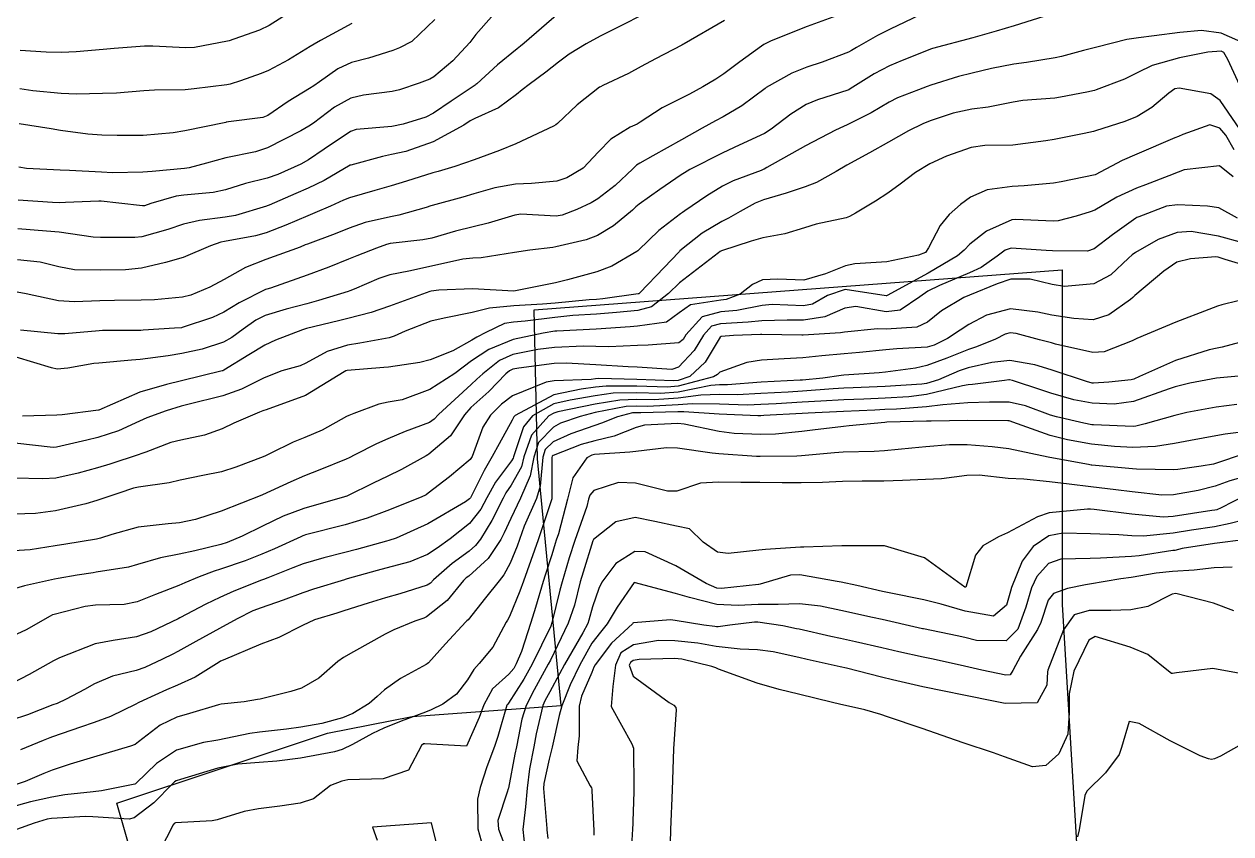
# Model space of a CAD drawing. Header units: metres. Extents: x 318500 to 325275, y 7408834 to 7428799.
# Drawn here: x 323136.1 to 323194.4, y 7418980.2 to 7419019.4 of the extents above; entities that cross this region are included whole.
import ezdxf

# ---------------------------------------------------------------- set-up
doc = ezdxf.new("R2010")
doc.units = ezdxf.units.M
doc.header["$MEASUREMENT"] = 0
for name, color, linetype in [('Curvas de Nivel 1m', 11, 'Continuous'), ('Curvas de Nivel 5m', 15, 'Continuous'), ('Edificações', 30, 'Continuous'), ('Vias Primárias', 230, 'Continuous'), ('Vias Secundárias', 230, 'Continuous')]:
    doc.layers.add(name, color=color, linetype=linetype)

msp = doc.modelspace()

# ---------------------------------------------------------------- linework, layer by layer
at = {"layer": 'Curvas de Nivel 1m', "flags": 128}
for points, elevation in [([(323149.829, 7419020.52), (323147.887, 7419019.299), (323147.426, 7419019.083), (323146.182, 7419018.637), (323145.959, 7419018.559), (323145.878, 7419018.539), (323144.292, 7419018.246), (323143.873, 7419018.216), (323142.271, 7419018.297), (323141.874, 7419018.298), (323140.402, 7419018.184), (323139.871, 7419018.136), (323138.576, 7419018.032), (323137.869, 7419017.998), (323137.126, 7419018.018), (323135.863, 7419018.088)], 757), ([(323185.621, 7419019.838), (323183.892, 7419019.292), (323183.016, 7419019.021), (323181.885, 7419018.71), (323179.933, 7419018.189), (323179.894, 7419018.176), (323178.476, 7419017.606), (323177.867, 7419017.354), (323177.123, 7419016.966), (323175.962, 7419016.239), (323175.893, 7419016.196), (323175.849, 7419016.176), (323174.388, 7419015.716), (323173.838, 7419015.48), (323173.1, 7419015.012), (323172.151, 7419014.295), (323171.818, 7419014.084), (323170.606, 7419013.518), (323169.808, 7419013.155), (323168.219, 7419012.344), (323167.956, 7419012.189), (323167.796, 7419012.085), (323166.767, 7419011.384), (323165.774, 7419010.662), (323165.616, 7419010.538), (323165.447, 7419010.383), (323164.532, 7419009.619), (323163.751, 7419009.152), (323163.208, 7419008.948), (323161.743, 7419008.6), (323161.596, 7419008.579), (323160.493, 7419008.449), (323159.739, 7419008.332), (323158.13, 7419008.082), (323157.736, 7419008.061), (323157.258, 7419008.01), (323155.732, 7419007.677), (323154.637, 7419007.435), (323153.727, 7419007.247), (323153.193, 7419007.078), (323151.997, 7419006.557), (323151.799, 7419006.479), (323151.718, 7419006.45), (323150.28, 7419006.013), (323149.709, 7419005.858), (323148.715, 7419005.595), (323147.7, 7419005.282), (323147.253, 7419005.068), (323146.639, 7419004.631), (323146.094, 7419004.226), (323145.68, 7419004.005), (323144.663, 7419003.667), (323143.672, 7419003.443), (323143.007, 7419003.343), (323141.667, 7419003.167), (323141.245, 7419003.125), (323139.664, 7419002.989), (323139.427, 7419002.96), (323138.175, 7419002.742), (323137.659, 7419002.69), (323137.378, 7419002.753), (323135.668, 7419003.272)], 748), ([(323169.892, 7419019.539), (323167.947, 7419018.415), (323167.88, 7419018.378), (323167.826, 7419018.351), (323166.555, 7419017.684), (323165.864, 7419017.313), (323165.257, 7419016.988), (323164.01, 7419016.398), (323163.905, 7419016.344), (323163.849, 7419016.314), (323162.78, 7419015.472), (323161.822, 7419014.57), (323161.749, 7419014.503), (323161.625, 7419014.433), (323159.811, 7419013.582), (323159.02, 7419013.256), (323157.803, 7419012.814), (323156.869, 7419012.494), (323156.053, 7419012.249), (323155.795, 7419012.175), (323154.534, 7419011.783), (323153.785, 7419011.551), (323152.998, 7419011.331), (323151.776, 7419010.973), (323151.483, 7419010.856), (323150.857, 7419010.574), (323150.1, 7419010.25), (323149.763, 7419010.106), (323148.706, 7419009.655), (323147.75, 7419009.287), (323147.23, 7419009.143), (323145.743, 7419008.87), (323145.555, 7419008.831), (323145.054, 7419008.65), (323143.734, 7419008.096), (323142.892, 7419007.843), (323141.729, 7419007.575), (323140.946, 7419007.49), (323139.728, 7419007.477), (323138.486, 7419007.497), (323137.729, 7419007.637), (323136.824, 7419007.857), (323135.732, 7419007.976)], 751), ([(323165.894, 7419019.802), (323164.952, 7419019.326), (323163.884, 7419018.785), (323163.211, 7419018.41), (323162.385, 7419017.91), (323161.867, 7419017.535), (323161.254, 7419017.044), (323160.458, 7419016.451), (323160.109, 7419016.194), (323159.842, 7419015.96), (323158.976, 7419015.326), (323157.825, 7419014.81), (323157.609, 7419014.697), (323157.302, 7419014.488), (323155.812, 7419013.68), (323154.492, 7419013.215), (323153.805, 7419013.067), (323153.369, 7419012.979), (323151.847, 7419012.56), (323151.813, 7419012.547), (323150.557, 7419011.81), (323149.783, 7419011.44), (323149.187, 7419011.191), (323147.89, 7419010.618), (323147.805, 7419010.584), (323147.769, 7419010.568), (323146.273, 7419010.124), (323145.761, 7419010.032), (323144.535, 7419009.882), (323143.755, 7419009.698), (323142.992, 7419009.441), (323141.746, 7419009.09), (323141.399, 7419009.049), (323139.745, 7419009.052), (323139.391, 7419009.079), (323137.749, 7419009.318), (323137.138, 7419009.37), (323135.75, 7419009.468)], 752), ([(323161.895, 7419019.898), (323160.213, 7419018.455), (323160.034, 7419018.301), (323159.876, 7419018.178), (323158.926, 7419017.408), (323157.925, 7419016.479), (323157.882, 7419016.447), (323157.849, 7419016.423), (323156.688, 7419015.646), (323155.828, 7419015.059), (323155.462, 7419014.878), (323154.37, 7419014.532), (323153.819, 7419014.425), (323152.101, 7419014.274), (323151.816, 7419014.18), (323150.553, 7419013.324), (323149.802, 7419012.809), (323149.416, 7419012.596), (323148.305, 7419012.099), (323147.79, 7419011.925), (323146.754, 7419011.662), (323145.781, 7419011.365), (323145.195, 7419011.233), (323143.777, 7419011.106), (323143.402, 7419011.049), (323142.176, 7419010.694), (323141.872, 7419010.595), (323141.768, 7419010.585), (323140.624, 7419010.711), (323139.771, 7419010.814), (323139.673, 7419010.82), (323138.062, 7419010.746), (323137.783, 7419010.737), (323137.427, 7419010.755), (323135.771, 7419010.858)], 753), ([(323158.641, 7419019.724), (323157.884, 7419018.862), (323157.592, 7419018.484), (323156.761, 7419017.602), (323155.855, 7419016.823), (323155.659, 7419016.707), (323155.148, 7419016.521), (323154.184, 7419016.195), (323153.844, 7419016.115), (323152.456, 7419015.938), (323151.838, 7419015.789), (323151.051, 7419015.353), (323150.032, 7419014.587), (323149.818, 7419014.44), (323149.431, 7419014.211), (323147.808, 7419013.385), (323147.228, 7419013.204), (323145.803, 7419012.909), (323144.867, 7419012.654), (323144.032, 7419012.431), (323143.796, 7419012.396), (323142.234, 7419012.253), (323141.793, 7419012.209), (323140.321, 7419012.186), (323139.792, 7419012.213), (323138.25, 7419012.287), (323137.793, 7419012.307), (323136.173, 7419012.395), (323135.795, 7419012.463)], 754), ([(323179.681, 7419019.977), (323177.889, 7419019.127), (323177.29, 7419018.822), (323176.271, 7419018.236), (323176.025, 7419018.091), (323175.877, 7419018.021), (323174.604, 7419017.524), (323173.865, 7419017.288), (323173.137, 7419017.004), (323171.907, 7419016.299), (323171.875, 7419016.274), (323171.849, 7419016.259), (323170.729, 7419015.419), (323169.829, 7419014.894), (323169.457, 7419014.694), (323168.819, 7419014.335), (323167.814, 7419013.772), (323166.436, 7419013), (323165.803, 7419012.657), (323165.637, 7419012.547), (323165.468, 7419012.383), (323164.604, 7419011.575), (323163.778, 7419010.923), (323163.447, 7419010.733), (323162.753, 7419010.415), (323162.056, 7419010.136), (323161.765, 7419010.09), (323160.045, 7419010.177), (323159.765, 7419010.144), (323158.477, 7419009.755), (323157.756, 7419009.574), (323156.889, 7419009.357), (323155.748, 7419009.027), (323155.324, 7419008.939), (323153.743, 7419008.761), (323153.561, 7419008.724), (323153.077, 7419008.547), (323152.126, 7419008.166), (323151.734, 7419008.006), (323150.782, 7419007.626), (323149.726, 7419007.23), (323147.965, 7419006.616), (323147.775, 7419006.563), (323147.719, 7419006.539), (323146.449, 7419005.892), (323145.702, 7419005.452), (323145.155, 7419005.191), (323143.691, 7419004.704), (323143.663, 7419004.698), (323143.323, 7419004.675), (323141.812, 7419004.574), (323141.688, 7419004.568), (323139.849, 7419004.557), (323139.687, 7419004.548), (323138.025, 7419004.405), (323137.685, 7419004.399), (323135.884, 7419004.571)], 749), ([(323151.888, 7419019.399), (323150.374, 7419018.583), (323150.063, 7419018.401), (323149.876, 7419018.291), (323148.823, 7419017.648), (323147.858, 7419017.126), (323147.502, 7419016.977), (323146.505, 7419016.633), (323146.013, 7419016.473), (323145.847, 7419016.44), (323144.272, 7419016.235), (323143.843, 7419016.199), (323142.354, 7419016.181), (323141.842, 7419016.147), (323140.514, 7419016.039), (323139.839, 7419016.012), (323138.587, 7419015.991), (323137.839, 7419016.023), (323136.474, 7419016.137), (323135.842, 7419016.248)], 756), ([(323195.759, 7419018.103), (323193.889, 7419018.926), (323192.935, 7419019.058), (323191.889, 7419018.969), (323190.642, 7419018.803), (323189.886, 7419018.709), (323189.331, 7419018.62), (323187.882, 7419018.255), (323187.243, 7419018.09), (323186.173, 7419017.808), (323185.874, 7419017.74), (323184.482, 7419017.52), (323183.869, 7419017.426), (323182.796, 7419017.22), (323181.863, 7419017.006), (323181.197, 7419016.833), (323179.853, 7419016.411), (323179.689, 7419016.355), (323179.262, 7419016.199), (323178.247, 7419015.811), (323177.841, 7419015.602), (323176.976, 7419015.086), (323175.824, 7419014.509), (323175.638, 7419014.427), (323175.251, 7419014.249), (323173.812, 7419013.484), (323171.938, 7419012.434), (323171.801, 7419012.355), (323171.765, 7419012.335), (323171.666, 7419012.301), (323170.314, 7419011.793), (323169.788, 7419011.535), (323169.044, 7419011.068), (323167.981, 7419010.347), (323167.857, 7419010.26), (323167.768, 7419010.202), (323166.72, 7419009.401), (323165.741, 7419008.446), (323165.703, 7419008.418), (323165.652, 7419008.381), (323164.447, 7419007.679), (323163.73, 7419007.392), (323162.31, 7419007.006), (323161.724, 7419006.868), (323159.72, 7419006.46), (323157.721, 7419006.573), (323156.089, 7419006.504), (323155.719, 7419006.459), (323155.65, 7419006.442), (323153.708, 7419005.734), (323152.818, 7419005.434), (323151.699, 7419005.137), (323151.237, 7419005.026), (323149.691, 7419004.651), (323149.644, 7419004.637), (323149.503, 7419004.593), (323148.196, 7419004.099), (323147.678, 7419003.853), (323146.916, 7419003.383), (323145.71, 7419002.64), (323145.677, 7419002.623), (323145.66, 7419002.616), (323145.63, 7419002.61), (323143.655, 7419002.125), (323142.934, 7419001.958), (323141.649, 7419001.582), (323139.668, 7419000.72), (323139.649, 7419000.711), (323137.891, 7419000.491), (323137.636, 7419000.47), (323135.977, 7419000.424)], 747), ([(323194.989, 7419015.989), (323194.211, 7419017.66), (323194.021, 7419017.999), (323193.881, 7419018.058), (323193.241, 7419018.01), (323192.122, 7419017.781), (323191.876, 7419017.738), (323190.55, 7419017.369), (323189.865, 7419017.035), (323189.211, 7419016.715), (323187.852, 7419016.188), (323187.766, 7419016.166), (323187.399, 7419016.087), (323186.12, 7419015.832), (323185.845, 7419015.794), (323184.297, 7419015.679), (323183.842, 7419015.602), (323182.63, 7419015.36), (323181.837, 7419015.26), (323180.942, 7419015.064), (323179.828, 7419014.7), (323179.467, 7419014.554), (323178.78, 7419014.206), (323177.814, 7419013.659), (323176.895, 7419013.143), (323175.803, 7419012.552), (323175.283, 7419012.248), (323174.336, 7419011.718), (323173.789, 7419011.506), (323172.867, 7419011.201), (323171.779, 7419010.871), (323171.369, 7419010.712), (323170.656, 7419010.311), (323170.089, 7419009.993), (323169.763, 7419009.832), (323168.815, 7419009.273), (323167.741, 7419008.406), (323167.711, 7419008.38), (323167.681, 7419008.351), (323166.97, 7419007.6), (323165.805, 7419006.379), (323165.757, 7419006.341), (323165.719, 7419006.329), (323164.02, 7419006.092), (323163.715, 7419006.063), (323163.348, 7419006.039), (323161.712, 7419005.891), (323161.102, 7419005.83), (323159.709, 7419005.75), (323158.538, 7419005.641), (323157.704, 7419005.436), (323156.355, 7419005.155), (323155.698, 7419005.017), (323154.459, 7419004.528), (323153.936, 7419004.286), (323153.685, 7419004.212), (323152.277, 7419003.958), (323151.679, 7419003.852), (323150.7, 7419003.549), (323149.666, 7419002.984), (323149.399, 7419002.859), (323148.509, 7419002.607), (323147.657, 7419002.271), (323146.553, 7419001.729), (323145.648, 7419001.411), (323143.96, 7419000.982), (323143.642, 7419000.899), (323142.913, 7419000.677), (323141.979, 7419000.343), (323141.632, 7419000.187), (323140.618, 7418999.712), (323139.62, 7418999.387), (323139.08, 7418999.267), (323137.613, 7418998.921), (323137.457, 7418998.907), (323135.615, 7418999.125)], 746), ([(323194.515, 7419013.291), (323194.116, 7419013.997), (323193.825, 7419014.345), (323193.338, 7419014.497), (323192.04, 7419014.027), (323191.819, 7419013.937), (323191.652, 7419013.867), (323189.81, 7419013.076), (323189.103, 7419012.771), (323187.8, 7419012.08), (323186.154, 7419011.745), (323185.794, 7419011.682), (323184.376, 7419011.547), (323183.791, 7419011.529), (323182.584, 7419011.356), (323181.783, 7419011.012), (323181.287, 7419010.657), (323180.739, 7419010.175), (323180.305, 7419009.639), (323179.746, 7419008.557), (323179.6, 7419008.334), (323179.268, 7419008.197), (323177.737, 7419007.881), (323176.186, 7419007.785), (323175.735, 7419007.695), (323174.778, 7419007.302), (323173.727, 7419006.994), (323172.475, 7419007.036), (323171.727, 7419007.007), (323171.251, 7419006.778), (323170.644, 7419006.311), (323169.972, 7419006.062), (323169.716, 7419006.034), (323168.251, 7419005.803), (323167.706, 7419005.416), (323167.093, 7419004.966), (323165.696, 7419004.77), (323165.332, 7419004.747), (323163.693, 7419004.632), (323161.798, 7419004.535), (323161.691, 7419004.525), (323161.127, 7419004.438), (323159.685, 7419004.127), (323158.507, 7419003.642), (323157.669, 7419003.093), (323156.861, 7419002.492), (323155.652, 7419001.716), (323154.321, 7419001.204), (323153.646, 7419001.093), (323153.191, 7419000.998), (323151.977, 7419000.557), (323151.739, 7419000.459), (323151.638, 7419000.413), (323150.459, 7418999.746), (323149.622, 7418999.389), (323149.05, 7418999.167), (323147.939, 7418998.615), (323147.72, 7418998.507), (323147.608, 7418998.462), (323146.278, 7418997.952), (323145.596, 7418997.731), (323144.694, 7418997.553), (323143.59, 7418997.325), (323143.057, 7418997.207), (323141.585, 7418996.993), (323141.338, 7418996.939), (323140.625, 7418996.704), (323139.576, 7418996.354), (323139.035, 7418996.189), (323137.571, 7418995.851), (323136.607, 7418995.722), (323135.569, 7418995.685)], 744), ([(323194.473, 7419011.993), (323193.805, 7419012.527), (323192.103, 7419012.326), (323191.802, 7419012.209), (323191.362, 7419012.037), (323190.238, 7419011.609), (323189.791, 7419011.438), (323188.852, 7419011.002), (323187.775, 7419010.385), (323187.565, 7419010.291), (323186.889, 7419010.093), (323186.013, 7419009.859), (323185.766, 7419009.841), (323183.97, 7419009.934), (323183.767, 7419009.91), (323182.55, 7419009.36), (323181.749, 7419008.738), (323181.47, 7419008.439), (323181.145, 7419008.169), (323179.731, 7419007.333), (323177.754, 7419006.253), (323177.72, 7419006.235), (323177.699, 7419006.242), (323175.723, 7419006.544), (323174.865, 7419006.253), (323174.14, 7419005.837), (323173.712, 7419005.76), (323172.192, 7419005.814), (323171.712, 7419005.774), (323170.485, 7419005.536), (323169.707, 7419005.459), (323168.815, 7419005.222), (323168.031, 7419004.345), (323167.902, 7419004.132), (323167.684, 7419003.97), (323166.203, 7419003.852), (323165.682, 7419003.842), (323164.303, 7419003.771), (323163.681, 7419003.783), (323163.074, 7419003.802), (323161.68, 7419003.739), (323160.88, 7419003.644), (323159.674, 7419003.401), (323159.018, 7419003.118), (323158.209, 7419002.475), (323157.93, 7419002.204), (323157.655, 7419001.95), (323156.069, 7419000.504), (323155.861, 7419000.283), (323155.634, 7419000.122), (323154.466, 7418999.689), (323153.622, 7418999.332), (323153.08, 7418999.083), (323152.038, 7418998.556), (323151.753, 7418998.413), (323151.607, 7418998.347), (323150.341, 7418997.836), (323149.594, 7418997.535), (323148.939, 7418997.251), (323147.58, 7418996.626), (323147.543, 7418996.611), (323145.572, 7418995.825), (323144.343, 7418995.433), (323143.566, 7418995.271), (323143.021, 7418995.219), (323141.564, 7418995.061), (323140.293, 7418994.709), (323139.752, 7418994.522), (323139.556, 7418994.477), (323138.063, 7418994.231), (323137.551, 7418994.149), (323136.347, 7418993.963), (323135.547, 7418993.921)], 743), ([(323194.675, 7419009.991), (323193.777, 7419010.485), (323193.219, 7419010.567), (323191.779, 7419010.638), (323191.253, 7419010.563), (323189.913, 7419010.058), (323189.813, 7419010.016), (323189.769, 7419009.993), (323188.638, 7419009.19), (323187.746, 7419008.509), (323187.428, 7419008.401), (323185.745, 7419008.415), (323185.426, 7419008.433), (323183.746, 7419008.536), (323183.446, 7419008.442), (323183.068, 7419008.147), (323182.286, 7419007.603), (323181.732, 7419007.343), (323180.285, 7419006.741), (323179.723, 7419006.467), (323179.321, 7419006.196), (323178.378, 7419005.542), (323177.709, 7419005.47), (323176.23, 7419005.717), (323175.711, 7419005.641), (323174.741, 7419005.218), (323173.702, 7419005.055), (323172.915, 7419005.068), (323171.701, 7419005.035), (323171.037, 7419004.969), (323169.698, 7419004.882), (323169.259, 7419004.764), (323168.872, 7419004.332), (323168.419, 7419003.599), (323167.667, 7419002.785), (323167.349, 7419002.671), (323165.666, 7419002.791), (323165.241, 7419002.809), (323163.668, 7419002.905), (323162.238, 7419002.991), (323161.668, 7419002.969), (323159.954, 7419002.746), (323159.663, 7419002.687), (323159.504, 7419002.62), (323159.32, 7419002.463), (323158.503, 7419001.62), (323157.644, 7419000.842), (323157.334, 7419000.485), (323156.648, 7418999.471), (323155.611, 7418998.581), (323155.567, 7418998.554), (323155.479, 7418998.512), (323154.281, 7418997.849), (323153.594, 7418997.505), (323152.943, 7418997.193), (323151.645, 7418996.559), (323151.601, 7418996.539), (323151.58, 7418996.533), (323151.54, 7418996.521), (323149.574, 7418995.954), (323148.577, 7418995.593), (323147.565, 7418995.106), (323146.591, 7418994.625), (323145.873, 7418994.317), (323145.554, 7418994.219), (323144.296, 7418993.912), (323143.546, 7418993.745), (323142.646, 7418993.576), (323141.538, 7418993.256), (323141.102, 7418993.131), (323139.532, 7418992.879), (323139.397, 7418992.858), (323138.611, 7418992.734), (323137.695, 7418992.58), (323137.527, 7418992.552), (323136.067, 7418992.219), (323135.519, 7418992.063)], 742), ([(323194.941, 7419008.799), (323193.757, 7419009.125), (323192.434, 7419009.346), (323191.759, 7419009.303), (323190.836, 7419008.961), (323189.744, 7419008.327), (323189.588, 7419008.215), (323189.417, 7419008.063), (323188.55, 7419007.254), (323187.727, 7419006.814), (323186.311, 7419006.687), (323185.727, 7419006.778), (323184.653, 7419007.05), (323183.729, 7419007.049), (323183.06, 7419006.814), (323181.721, 7419006.276), (323181.454, 7419006.164), (323180.378, 7419005.512), (323179.702, 7419004.963), (323179.179, 7419004.716), (323177.696, 7419004.626), (323177.285, 7419004.635), (323175.694, 7419004.474), (323175.489, 7419004.447), (323173.691, 7419004.329), (323173.631, 7419004.33), (323171.691, 7419004.366), (323171.63, 7419004.362), (323170.322, 7419004.314), (323169.73, 7419004.279), (323169.689, 7419004.238), (323168.965, 7419003.037), (323168.22, 7419002.342), (323167.658, 7419002.147), (323167.429, 7419002.125), (323165.658, 7419002.191), (323163.82, 7419002.237), (323163.658, 7419002.225), (323163.455, 7419002.2), (323161.657, 7419002.133), (323161.282, 7419002.061), (323159.649, 7419001.398), (323159.111, 7419001), (323158.59, 7419000.47), (323158.217, 7418999.888), (323157.697, 7418998.479), (323157.67, 7418998.419), (323157.608, 7418998.332), (323156.6, 7418997.49), (323155.583, 7418996.694), (323155.472, 7418996.621), (323155.232, 7418996.515), (323153.573, 7418995.851), (323152.623, 7418995.496), (323151.566, 7418995.178), (323149.655, 7418994.683), (323149.561, 7418994.655), (323149.513, 7418994.638), (323149.416, 7418994.591), (323148.152, 7418994.003), (323147.547, 7418993.749), (323146.732, 7418993.432), (323145.536, 7418993.027), (323145.245, 7418992.933), (323144.505, 7418992.655), (323143.826, 7418992.365), (323143.523, 7418992.236), (323142.399, 7418991.799), (323141.511, 7418991.442), (323140.888, 7418991.321), (323139.509, 7418991.288), (323139.01, 7418991.225), (323137.501, 7418990.837), (323137.434, 7418990.818), (323137.307, 7418990.752), (323136.156, 7418990.101), (323135.49, 7418989.786)], 741), ([(323194.703, 7419005.99), (323193.915, 7419005.8), (323193.716, 7419005.739), (323193.283, 7419005.576), (323191.704, 7419004.967), (323189.808, 7419004.175), (323189.691, 7419004.116), (323189.653, 7419004.098), (323189.583, 7419004.061), (323188.232, 7419003.524), (323187.681, 7419003.496), (323185.887, 7419003.907), (323185.688, 7419003.964), (323185.117, 7419004.119), (323183.978, 7419004.42), (323183.695, 7419004.451), (323183.451, 7419004.385), (323182.982, 7419004.147), (323182.067, 7419003.774), (323181.682, 7419003.643), (323180.625, 7419003.227), (323179.67, 7419002.867), (323179.117, 7419002.749), (323177.665, 7419002.549), (323177.371, 7419002.516), (323175.662, 7419002.398), (323175.523, 7419002.382), (323174.64, 7419002.255), (323173.659, 7419002.158), (323173.541, 7419002.154), (323171.658, 7419002.059), (323170.036, 7419001.937), (323169.656, 7419001.936), (323169.226, 7419001.897), (323167.652, 7419001.586), (323166.804, 7419001.515), (323165.652, 7419001.547), (323164.51, 7419001.533), (323163.65, 7419001.412), (323162.429, 7419001.2), (323161.646, 7419001.014), (323160.611, 7419000.445), (323160.174, 7418999.909), (323159.702, 7418998.459), (323159.681, 7418998.387), (323159.607, 7418998.26), (323158.824, 7418997.235), (323158.407, 7418996.472), (323158.125, 7418995.924), (323157.568, 7418995.232), (323156.641, 7418994.494), (323156.014, 7418994.042), (323155.548, 7418993.739), (323154.685, 7418993.381), (323153.538, 7418993.071), (323153.119, 7418992.962), (323151.665, 7418992.559), (323151.565, 7418992.524), (323151.529, 7418992.518), (323150.039, 7418992.065), (323149.519, 7418991.89), (323148.577, 7418991.536), (323147.508, 7418991.165), (323147.111, 7418991.011), (323146.345, 7418990.627), (323145.495, 7418990.163), (323144.358, 7418989.526), (323143.484, 7418989.043), (323143.235, 7418988.92), (323142.737, 7418988.677), (323141.886, 7418988.273), (323141.472, 7418988.134), (323140.32, 7418987.854), (323139.462, 7418987.489), (323138.975, 7418987.209), (323138.094, 7418986.74), (323137.65, 7418986.544), (323137.446, 7418986.468), (323136.211, 7418985.99), (323135.434, 7418985.724)], 739), ([(323194.765, 7419003.989), (323193.933, 7419003.75), (323193.686, 7419003.705), (323193.309, 7419003.63), (323191.676, 7419003.114), (323189.948, 7419002.339), (323189.662, 7419002.207), (323189.544, 7419002.179), (323188.464, 7419002.072), (323187.719, 7419002.02), (323187.659, 7419002.022), (323187.61, 7419002.031), (323187.436, 7419002.083), (323185.668, 7419002.656), (323184.885, 7419002.908), (323183.675, 7419003.117), (323182.804, 7419003.018), (323181.669, 7419002.759), (323181.222, 7419002.612), (323180.234, 7419002.181), (323179.658, 7419001.999), (323179.433, 7419001.968), (323177.656, 7419001.854), (323176.106, 7419001.785), (323175.655, 7419001.768), (323175.144, 7419001.736), (323173.654, 7419001.628), (323172.962, 7419001.589), (323171.652, 7419001.521), (323170.509, 7419001.454), (323169.651, 7419001.464), (323168.75, 7419001.433), (323167.649, 7419001.286), (323166.487, 7419001.206), (323165.648, 7419001.229), (323164.836, 7419001.201), (323163.646, 7419001.005), (323161.844, 7419000.629), (323161.641, 7419000.573), (323161.398, 7419000.434), (323160.574, 7418999.498), (323160.202, 7418998.451), (323160.078, 7418997.978), (323159.589, 7418997.083), (323159.331, 7418996.716), (323159.194, 7418996.464), (323158.658, 7418995.381), (323158.097, 7418994.475), (323157.865, 7418994.167), (323157.551, 7418993.89), (323156.733, 7418993.302), (323155.836, 7418992.505), (323155.684, 7418992.352), (323155.526, 7418992.251), (323154.207, 7418991.842), (323153.517, 7418991.64), (323152.675, 7418991.38), (323151.507, 7418991.014), (323151.161, 7418990.909), (323150.088, 7418990.581), (323149.497, 7418990.308), (323148.368, 7418989.724), (323147.488, 7418989.396), (323145.665, 7418988.637), (323145.542, 7418988.576), (323145.478, 7418988.537), (323144.314, 7418987.811), (323143.461, 7418987.422), (323142.933, 7418987.2), (323141.807, 7418986.686), (323141.571, 7418986.566), (323141.447, 7418986.497), (323140.232, 7418985.914), (323139.433, 7418985.613), (323138.772, 7418985.388), (323137.423, 7418984.929), (323137.292, 7418984.881), (323136.976, 7418984.754), (323135.886, 7418984.295)], 738), ([(323195.247, 7419002.404), (323193.664, 7419002.252), (323192.366, 7419002.019), (323191.658, 7419001.844), (323191.37, 7419001.747), (323189.651, 7419001.137), (323188.723, 7419000.996), (323187.65, 7419001.056), (323186.776, 7419001.218), (323185.654, 7419001.537), (323185.217, 7419001.678), (323183.809, 7419002.138), (323183.661, 7419002.175), (323183.624, 7419002.177), (323183.411, 7419002.142), (323181.868, 7419001.948), (323181.658, 7419001.934), (323181.385, 7419001.892), (323179.653, 7419001.467), (323178.805, 7419001.356), (323177.651, 7419001.297), (323176.63, 7419001.25), (323175.65, 7419001.211), (323174.541, 7419001.149), (323173.648, 7419001.092), (323172.383, 7419001.024), (323171.647, 7419000.984), (323170.996, 7419000.957), (323169.647, 7419000.995), (323168.323, 7419001.016), (323167.646, 7419000.966), (323166.17, 7419000.897), (323165.645, 7419000.908), (323165.148, 7419000.882), (323163.642, 7419000.597), (323162.918, 7419000.411), (323161.973, 7419000.087), (323161.632, 7418999.896), (323160.912, 7418999.15), (323160.673, 7418998.444), (323160.498, 7418997.545), (323160.042, 7418996.453), (323159.57, 7418995.477), (323159.242, 7418994.784), (323159.08, 7418994.465), (323158.476, 7418993.54), (323157.533, 7418992.697), (323157.409, 7418992.604), (323157.29, 7418992.484), (323156.492, 7418991.519), (323155.503, 7418990.717), (323155.362, 7418990.653), (323154.937, 7418990.516), (323153.924, 7418990.098), (323153.494, 7418989.88), (323151.972, 7418989.04), (323151.482, 7418988.76), (323151.208, 7418988.564), (323150.291, 7418987.754), (323149.46, 7418987.279), (323148.938, 7418987.115), (323147.452, 7418986.752), (323147.337, 7418986.726), (323146.682, 7418986.622), (323145.578, 7418986.508), (323145.448, 7418986.478), (323144.048, 7418986.054), (323143.438, 7418985.873), (323142.622, 7418985.488), (323141.58, 7418984.688), (323141.496, 7418984.613), (323141.419, 7418984.561), (323141.198, 7418984.474), (323139.412, 7418983.94), (323138.279, 7418983.607), (323137.406, 7418983.32), (323137.005, 7418983.153), (323136.105, 7418982.763), (323135.58, 7418982.586)], 737), ([(323194.649, 7419000.991), (323193.649, 7419000.858), (323192.221, 7419000.596), (323191.644, 7419000.458), (323190.217, 7419000.051), (323189.758, 7418999.938), (323189.638, 7418999.927), (323187.721, 7418999.997), (323187.639, 7419000.009), (323187.251, 7419000.086), (323185.925, 7419000.388), (323185.644, 7419000.473), (323184.441, 7419000.921), (323183.65, 7419001.093), (323182.7, 7419001.099), (323181.649, 7419001.072), (323180.441, 7419000.971), (323179.647, 7419000.867), (323178.194, 7419000.76), (323177.645, 7419000.74), (323177.155, 7419000.715), (323175.644, 7419000.655), (323173.941, 7419000.563), (323173.643, 7419000.549), (323171.799, 7419000.455), (323171.641, 7419000.444), (323171.5, 7419000.443), (323169.642, 7419000.526), (323167.93, 7419000.632), (323167.643, 7419000.632), (323165.849, 7419000.584), (323165.642, 7419000.585), (323165.448, 7419000.576), (323164.724, 7419000.389), (323163.948, 7419000.084), (323163.634, 7418999.972), (323162.472, 7418999.573), (323161.621, 7418999.178), (323161.236, 7418998.816), (323161.118, 7418998.437), (323160.985, 7418997.044), (323160.809, 7418996.442), (323160.217, 7418995.101), (323159.983, 7418994.454), (323159.871, 7418994.139), (323159.543, 7418993.316), (323159.235, 7418992.762), (323159.009, 7418992.465), (323158.348, 7418991.641), (323157.502, 7418990.587), (323157.451, 7418990.531), (323157.403, 7418990.481), (323156.41, 7418989.417), (323155.587, 7418988.508), (323155.534, 7418988.454), (323155.479, 7418988.418), (323154.239, 7418987.752), (323153.46, 7418987.199), (323153.116, 7418986.874), (323152.725, 7418986.541), (323151.936, 7418986.059), (323151.439, 7418985.845), (323150.435, 7418985.575), (323149.432, 7418985.389), (323148.736, 7418985.292), (323147.428, 7418985.152), (323146.959, 7418985.085), (323145.422, 7418984.77), (323145.313, 7418984.751), (323144.722, 7418984.65), (323143.416, 7418984.275), (323142.446, 7418983.643), (323141.474, 7418982.689), (323141.436, 7418982.653), (323141.399, 7418982.632), (323139.796, 7418982.312), (323139.393, 7418982.264), (323138.017, 7418982.115), (323137.389, 7418982.015), (323136.37, 7418981.776), (323135.381, 7418981.507)], 736), ([(323195.002, 7418998.603), (323193.612, 7418998.129), (323193.51, 7418998.103), (323192.918, 7418998.01), (323191.79, 7418997.844), (323191.607, 7418997.829), (323189.8, 7418997.865), (323189.607, 7418997.881), (323187.632, 7418998.057), (323187.61, 7418998.061), (323187.47, 7418998.082), (323185.615, 7418998.42), (323185.221, 7418998.511), (323183.621, 7418998.85), (323182.822, 7418998.948), (323181.623, 7418999.04), (323180.766, 7418999.03), (323179.621, 7418998.934), (323178.945, 7418998.875), (323177.618, 7418998.745), (323177.13, 7418998.712), (323175.617, 7418998.675), (323175.21, 7418998.652), (323173.613, 7418998.502), (323173.394, 7418998.493), (323171.613, 7418998.475), (323171.436, 7418998.478), (323169.614, 7418998.602), (323169.3, 7418998.64), (323167.618, 7418998.881), (323167.087, 7418998.889), (323165.615, 7418998.718), (323165.315, 7418998.683), (323163.612, 7418998.562), (323163.478, 7418998.536), (323163.235, 7418998.406), (323162.572, 7418997.439), (323162.315, 7418996.419), (323161.868, 7418994.73), (323161.767, 7418994.427), (323161.714, 7418994.271), (323161.549, 7418993.728), (323161.23, 7418992.739), (323161.137, 7418992.436), (323160.769, 7418991.183), (323160.539, 7418990.444), (323160.087, 7418989.052), (323159.831, 7418988.455), (323159.708, 7418988.225), (323159.472, 7418987.95), (323158.681, 7418987.242), (323158.259, 7418986.468), (323158.045, 7418985.867), (323157.42, 7418984.48), (323155.421, 7418984.591), (323155.353, 7418984.579), (323155.256, 7418984.512), (323154.618, 7418983.308), (323153.404, 7418982.89), (323151.701, 7418982.854), (323151.402, 7418982.785), (323150.859, 7418982.568), (323150.036, 7418981.935), (323149.387, 7418981.713), (323148.415, 7418981.569), (323147.382, 7418981.441), (323146.681, 7418981.32), (323145.374, 7418980.913), (323145.148, 7418980.869), (323143.372, 7418980.777), (323143.302, 7418980.74), (323143.252, 7418980.671), (323142.611, 7418979.417)], 734), ([(323195.605, 7418997.66), (323194.301, 7418997.291), (323193.596, 7418997.045), (323192.776, 7418996.829), (323191.589, 7418996.615), (323191.025, 7418996.602), (323189.591, 7418996.767), (323188.803, 7418996.857), (323187.594, 7418997.013), (323186.55, 7418997.142), (323185.597, 7418997.256), (323184.35, 7418997.378), (323183.599, 7418997.415), (323182.193, 7418997.563), (323181.601, 7418997.557), (323180.381, 7418997.396), (323179.598, 7418997.369), (323178.486, 7418997.317), (323177.596, 7418997.279), (323176.548, 7418997.278), (323175.595, 7418997.264), (323174.632, 7418997.216), (323173.594, 7418997.197), (323172.681, 7418997.196), (323171.594, 7418997.215), (323170.683, 7418997.22), (323169.594, 7418997.231), (323168.736, 7418997.19), (323167.587, 7418996.803), (323167.143, 7418996.8), (323165.592, 7418997.191), (323164.766, 7418997.215), (323163.586, 7418996.829), (323163.385, 7418996.601), (323163.326, 7418996.404), (323163.234, 7418996.063), (323162.663, 7418994.413), (323162.39, 7418993.575), (323162.042, 7418992.422), (323161.934, 7418992.014), (323161.557, 7418990.429), (323161.498, 7418990.272), (323160.598, 7418988.443), (323160.199, 7418987.719), (323159.452, 7418986.553), (323159.406, 7418986.495), (323159.384, 7418986.451), (323158.942, 7418984.942), (323158.774, 7418984.46), (323158.417, 7418983.472), (323158.081, 7418982.47), (323157.953, 7418981.91), (323157.971, 7418980.471), (323158.21, 7418979.614)], 733), ([(323195.006, 7418996.569), (323193.879, 7418995.997), (323193.678, 7418995.9), (323193.579, 7418995.881), (323193.433, 7418995.857), (323191.575, 7418995.575), (323191.086, 7418995.548), (323189.576, 7418995.689), (323187.745, 7418995.912), (323187.578, 7418995.924), (323187.424, 7418995.927), (323185.576, 7418995.755), (323185.009, 7418995.553), (323183.566, 7418994.778), (323183.124, 7418994.585), (323182.365, 7418994.152), (323182.011, 7418993.697), (323181.554, 7418992.16), (323181.507, 7418992.16), (323179.551, 7418993.578), (323177.621, 7418994.157), (323177.559, 7418994.161), (323175.64, 7418994.157), (323175.559, 7418994.153), (323173.732, 7418994.092), (323173.557, 7418994.089), (323171.867, 7418993.984), (323171.555, 7418993.954), (323170.075, 7418993.792), (323169.553, 7418993.85), (323168.868, 7418994.33), (323168.204, 7418994.978), (323167.568, 7418995.109), (323166.532, 7418995.328), (323165.571, 7418995.53), (323164.647, 7418995.311), (323163.561, 7418994.454), (323163.534, 7418994.4), (323163.064, 7418992.88), (323162.926, 7418992.409), (323162.641, 7418991.285), (323162.346, 7418990.417), (323161.482, 7418988.632), (323161.376, 7418988.432), (323160.702, 7418987.2), (323160.315, 7418986.441), (323160.106, 7418985.778), (323159.839, 7418984.446), (323159.769, 7418984.094), (323159.451, 7418982.449), (323159.44, 7418982.409), (323159.397, 7418982.255), (323158.949, 7418980.884), (323158.969, 7418980.456), (323159.355, 7418979.456)], 732), ([(323195.576, 7418995.562), (323194.329, 7418995.236), (323193.571, 7418995.069), (323192.458, 7418994.906), (323191.567, 7418994.765), (323190.139, 7418994.624), (323189.566, 7418994.637), (323188.941, 7418994.691), (323187.566, 7418994.728), (323186.234, 7418994.767), (323185.565, 7418994.634), (323184.8, 7418994.121), (323184.265, 7418993.414), (323183.753, 7418992.137), (323183.703, 7418991.962), (323183.517, 7418991.286), (323182.893, 7418990.762), (323181.512, 7418990.991), (323180.354, 7418991.341), (323179.52, 7418991.55), (323177.85, 7418991.89), (323177.526, 7418991.956), (323176.284, 7418992.232), (323175.532, 7418992.396), (323175.341, 7418992.434), (323173.537, 7418992.754), (323173.076, 7418992.737), (323171.615, 7418992.299), (323171.548, 7418992.281), (323171.53, 7418992.28), (323169.752, 7418992.093), (323169.527, 7418992.109), (323169.01, 7418992.328), (323167.543, 7418993.194), (323166.054, 7418993.871), (323165.553, 7418993.883), (323164.637, 7418993.296), (323163.973, 7418992.396), (323163.823, 7418992.099), (323163.512, 7418991.208), (323163.339, 7418990.566), (323163.284, 7418990.403), (323163.047, 7418989.958), (323162.155, 7418988.42), (323161.92, 7418987.976), (323161.46, 7418987.103), (323161.217, 7418986.67), (323161.117, 7418986.433), (323160.801, 7418985.064), (323160.676, 7418984.437), (323160.469, 7418983.38), (323160.354, 7418982.44), (323160.284, 7418981.543), (323160.148, 7418980.442), (323160.246, 7418979.551)], 731), ([(323194.418, 7418993.12), (323193.546, 7418993.086), (323192.583, 7418992.976), (323191.543, 7418992.909), (323190.754, 7418992.829), (323189.539, 7418992.631), (323189.042, 7418992.56), (323187.533, 7418992.311), (323187.339, 7418992.276), (323186.465, 7418992.096), (323185.78, 7418991.852), (323185.521, 7418991.522), (323185.167, 7418990.453), (323185.014, 7418990.117), (323184.185, 7418988.827), (323183.827, 7418988.135), (323183.693, 7418987.92), (323183.476, 7418987.899), (323182.328, 7418988.152), (323181.482, 7418988.34), (323179.977, 7418988.675), (323179.486, 7418988.781), (323178.322, 7418989.041), (323177.49, 7418989.226), (323176.216, 7418989.51), (323175.494, 7418989.671), (323175.024, 7418989.775), (323173.499, 7418990.122), (323173.375, 7418990.148), (323172.706, 7418990.282), (323171.502, 7418990.46), (323171.342, 7418990.462), (323170.146, 7418990.314), (323169.58, 7418990.238), (323169.499, 7418990.245), (323169.432, 7418990.254), (323168.887, 7418990.329), (323167.503, 7418990.553), (323167.283, 7418990.574), (323165.501, 7418990.435), (323165.47, 7418990.411), (323165.445, 7418990.381), (323164.433, 7418989.448), (323163.64, 7418988.398), (323163.586, 7418988.292), (323163.475, 7418988.04), (323162.977, 7418986.888), (323162.865, 7418986.409), (323162.867, 7418984.97), (323162.81, 7418984.409), (323162.762, 7418983.758), (323163.402, 7418982.562), (323163.468, 7418982.467), (323163.481, 7418982.399), (323163.482, 7418982.316), (323163.581, 7418980.397), (323163.583, 7418980.181)], 729), ([(323194.491, 7418991.014), (323193.521, 7418991.389), (323191.703, 7418991.852), (323191.527, 7418991.814), (323190.349, 7418991.216), (323189.515, 7418991.066), (323188.56, 7418991.024), (323187.514, 7418991.033), (323186.787, 7418990.814), (323186.265, 7418990.099), (323185.517, 7418988.146), (323185.505, 7418988.11), (323185.5, 7418988.089), (323185.47, 7418987.424), (323185.005, 7418986.568), (323183.456, 7418986.542), (323182.966, 7418986.636), (323181.462, 7418986.946), (323180.504, 7418987.135), (323179.467, 7418987.348), (323178.008, 7418987.676), (323177.474, 7418987.803), (323175.781, 7418988.237), (323175.481, 7418988.31), (323173.888, 7418988.668), (323173.485, 7418988.76), (323172.24, 7418989.041), (323171.488, 7418989.133), (323170.641, 7418989.156), (323169.49, 7418989.292), (323168.61, 7418989.452), (323167.492, 7418989.572), (323166.705, 7418989.575), (323165.49, 7418989.373), (323164.889, 7418988.983), (323164.618, 7418988.389), (323164.502, 7418987.353), (323164.418, 7418986.39), (323165.423, 7418984.593), (323165.499, 7418984.379), (323165.514, 7418982.482), (323165.511, 7418982.369), (323165.506, 7418982.261), (323165.443, 7418980.369), (323165.439, 7418980.299), (323165.36, 7418978.37)], 728), ([(323194.809, 7418987.987), (323193.482, 7418988.224), (323191.721, 7418988.026), (323191.529, 7418987.979), (323191.479, 7418987.986), (323191.415, 7418988.031), (323190.34, 7418988.899), (323189.492, 7418989.251), (323187.805, 7418989.769), (323187.495, 7418989.604), (323186.769, 7418988.091), (323186.547, 7418987.01), (323186.542, 7418986.094), (323186.477, 7418985.052), (323186.036, 7418984.101), (323185.414, 7418983.535), (323184.767, 7418983.473), (323183.418, 7418983.955), (323182.881, 7418984.145), (323181.427, 7418984.636), (323180.729, 7418984.872), (323179.437, 7418985.324), (323177.769, 7418985.891), (323177.447, 7418986.005), (323176.67, 7418986.228), (323175.454, 7418986.511), (323175.112, 7418986.589), (323173.461, 7418986.99), (323172.531, 7418987.217), (323171.468, 7418987.511), (323169.599, 7418988.198), (323169.479, 7418988.252), (323169.272, 7418988.323), (323167.823, 7418988.684), (323167.484, 7418988.716), (323165.766, 7418988.659), (323165.482, 7418988.609), (323165.343, 7418988.52), (323165.292, 7418988.382), (323165.472, 7418987.863), (323167.225, 7418986.582), (323167.451, 7418986.45), (323167.547, 7418986.349), (323167.563, 7418986.234), (323167.42, 7418984.35), (323167.356, 7418982.35), (323167.282, 7418980.44), (323167.278, 7418980.351), (323167.215, 7418978.478)], 727), ([(323194.857, 7418984.557), (323193.861, 7418983.996), (323193.562, 7418983.856), (323193.418, 7418983.834), (323193.275, 7418983.859), (323192.874, 7418984.008), (323191.43, 7418984.726), (323189.923, 7418985.573), (323189.444, 7418985.66), (323189.078, 7418984.411), (323188.953, 7418984.065), (323188.3, 7418983.182), (323187.402, 7418982.299), (323187.294, 7418982.082), (323187.026, 7418980.434), (323186.94, 7418980.086)], 726)]:
    msp.add_lwpolyline(points, dxfattribs=dict(at, elevation=elevation))
at = {"layer": 'Curvas de Nivel 5m', "flags": 128}
for points, elevation in [([(323175.483, 7419019.833), (323173.89, 7419019.255), (323172.146, 7419018.56), (323171.881, 7419018.44), (323171.795, 7419018.387), (323171.673, 7419018.302), (323170.627, 7419017.554), (323169.86, 7419016.97), (323169.478, 7419016.703), (323168.848, 7419016.335), (323168.202, 7419015.987), (323167.842, 7419015.807), (323166.882, 7419015.317), (323165.824, 7419014.638), (323165.665, 7419014.539), (323165.342, 7419014.385), (323164.394, 7419013.815), (323163.808, 7419013.2), (323163.056, 7419012.411), (323162.279, 7419011.936), (323161.79, 7419011.774), (323160.569, 7419011.668), (323159.788, 7419011.631), (323158.8, 7419011.454), (323157.78, 7419011.163), (323157.253, 7419011.013), (323155.771, 7419010.602), (323155.701, 7419010.581), (323155.486, 7419010.514), (323154.162, 7419010.137), (323153.763, 7419010.053), (323152.535, 7419009.776), (323151.754, 7419009.505), (323151.085, 7419009.235), (323149.742, 7419008.734), (323149.636, 7419008.697), (323149.387, 7419008.595), (323147.734, 7419007.999), (323146.75, 7419007.61), (323145.724, 7419007.033), (323145.027, 7419006.65), (323144.103, 7419006.275), (323143.713, 7419006.179), (323142.353, 7419006.048), (323141.71, 7419006.021), (323140.415, 7419006.007), (323139.709, 7419006.001), (323138.496, 7419005.951), (323137.709, 7419005.998), (323136.15, 7419006.337), (323135.715, 7419006.418)], 750), ([(323155.891, 7419019.6), (323154.79, 7419018.526), (323154.188, 7419018.222), (323153.873, 7419018.098), (323152.693, 7419017.726), (323151.864, 7419017.508), (323151.214, 7419017.215), (323150.324, 7419016.583), (323150.051, 7419016.383), (323149.845, 7419016.252), (323148.806, 7419015.635), (323147.825, 7419014.949), (323147.593, 7419014.853), (323145.937, 7419014.639), (323145.835, 7419014.624), (323145.82, 7419014.625), (323145.794, 7419014.615), (323143.815, 7419014.213), (323143.257, 7419014.121), (323141.813, 7419013.989), (323140.546, 7419013.979), (323139.813, 7419014.005), (323139.138, 7419014.055), (323137.815, 7419014.228), (323137.36, 7419014.301), (323135.818, 7419014.554)], 755), ([(323194.993, 7419013.988), (323193.845, 7419015.681), (323193.382, 7419016.007), (323191.854, 7419016.28), (323191.642, 7419016.244), (323191.352, 7419016.037), (323190.544, 7419015.345), (323189.833, 7419014.903), (323189.236, 7419014.658), (323187.822, 7419014.205), (323187.723, 7419014.18), (323187.266, 7419014.088), (323185.817, 7419013.797), (323185.421, 7419013.721), (323183.814, 7419013.523), (323182.472, 7419013.495), (323181.813, 7419013.411), (323180.611, 7419012.98), (323179.804, 7419012.613), (323179.114, 7419012.2), (323178.373, 7419011.63), (323177.785, 7419011.205), (323177.19, 7419010.815), (323176.226, 7419010.235), (323175.935, 7419010.071), (323175.767, 7419010.015), (323174.32, 7419009.704), (323173.759, 7419009.526), (323172.8, 7419009.238), (323171.751, 7419009.036), (323171.181, 7419008.873), (323169.741, 7419008.414), (323169.68, 7419008.382), (323169.597, 7419008.322), (323167.725, 7419006.87), (323167.194, 7419006.358), (323166.372, 7419005.708), (323165.707, 7419005.53), (323164.669, 7419005.427), (323163.704, 7419005.346), (323162.567, 7419005.281), (323161.702, 7419005.197), (323160.256, 7419005.009), (323159.698, 7419004.968), (323159.263, 7419004.898), (323158.354, 7419004.473), (323157.924, 7419004.24), (323157.684, 7419004.101), (323156.762, 7419003.579), (323155.67, 7419003.15), (323155.169, 7419003.016), (323153.664, 7419002.795), (323153.43, 7419002.776), (323151.661, 7419002.63), (323151.606, 7419002.616), (323151.52, 7419002.562), (323149.648, 7419001.417), (323147.754, 7419000.732), (323147.641, 7419000.697), (323147.586, 7419000.675), (323147.428, 7419000.622), (323146.181, 7419000.086), (323145.628, 7418999.818), (323144.773, 7418999.503), (323143.619, 7418999.267), (323143.149, 7418999.142), (323141.938, 7418998.687), (323141.699, 7418998.599), (323141.608, 7418998.569), (323140.203, 7418998.109), (323139.598, 7418997.924), (323138.667, 7418997.661), (323137.59, 7418997.427), (323136.955, 7418997.391), (323135.59, 7418997.433)], 745), ([(323195.735, 7419007.5), (323194.086, 7419007.997), (323193.742, 7419008.102), (323193.628, 7419008.116), (323192.405, 7419008.02), (323191.738, 7419007.857), (323191.117, 7419007.423), (323189.722, 7419006.246), (323189.623, 7419006.159), (323189.502, 7419006.062), (323188.466, 7419005.315), (323187.705, 7419005.085), (323186.762, 7419005.15), (323185.708, 7419005.306), (323185.032, 7419005.443), (323183.712, 7419005.602), (323182.555, 7419005.304), (323181.7, 7419004.848), (323181.285, 7419004.578), (323180.66, 7419004.175), (323180.021, 7419003.849), (323179.684, 7419003.763), (323178.222, 7419003.672), (323177.681, 7419003.629), (323176.415, 7419003.497), (323175.678, 7419003.44), (323174.594, 7419003.338), (323173.675, 7419003.245), (323172.768, 7419003.189), (323171.672, 7419003.121), (323170.969, 7419003.008), (323169.663, 7419002.543), (323169.553, 7419002.43), (323169.367, 7419002.324), (323167.655, 7419001.873), (323167.119, 7419001.823), (323165.655, 7419001.868), (323164.171, 7419001.879), (323163.654, 7419001.817), (323162.963, 7419001.72), (323161.65, 7419001.449), (323159.773, 7419000.458), (323159.711, 7419000.387), (323159.636, 7419000.222), (323159.007, 7418999.078), (323158.663, 7418998.469), (323158.276, 7418997.797), (323157.621, 7418996.48), (323157.606, 7418996.454), (323157.579, 7418996.422), (323157.372, 7418996.278), (323155.567, 7418995.221), (323154.022, 7418994.533), (323153.681, 7418994.416), (323153.558, 7418994.38), (323152.12, 7418993.986), (323151.549, 7418993.837), (323150.542, 7418993.578), (323149.54, 7418993.282), (323149.04, 7418993.092), (323147.829, 7418992.607), (323147.616, 7418992.522), (323147.528, 7418992.489), (323146.191, 7418991.959), (323145.515, 7418991.662), (323144.828, 7418991.333), (323143.585, 7418990.669), (323143.5, 7418990.627), (323142.175, 7418990.001), (323141.491, 7418989.756), (323140.36, 7418989.578), (323139.487, 7418989.426), (323137.764, 7418988.746), (323137.578, 7418988.649), (323137.478, 7418988.593), (323136.3, 7418987.93), (323135.461, 7418987.497)], 740), ([(323195.637, 7418999.75), (323194.074, 7418999.555), (323193.632, 7418999.47), (323192.402, 7418999.245), (323191.626, 7418999.098), (323190.717, 7418998.951), (323189.623, 7418998.913), (323188.739, 7418998.954), (323187.625, 7418999.071), (323186.455, 7418999.271), (323185.631, 7418999.483), (323183.814, 7419000.137), (323183.685, 7419000.184), (323183.641, 7419000.195), (323183.585, 7419000.197), (323181.64, 7419000.209), (323179.879, 7419000.186), (323179.65, 7419000.18), (323177.729, 7419000.128), (323177.639, 7419000.122), (323175.92, 7418999.952), (323175.635, 7418999.924), (323174.15, 7418999.744), (323173.631, 7418999.684), (323172.359, 7418999.559), (323171.629, 7418999.54), (323170.351, 7418999.591), (323169.63, 7418999.677), (323167.94, 7419000.041), (323167.636, 7419000.075), (323166.022, 7418999.986), (323165.632, 7418999.873), (323164.565, 7418999.451), (323163.622, 7418999.231), (323162.974, 7418999.056), (323161.611, 7418998.529), (323161.559, 7418998.482), (323161.543, 7418998.431), (323161.556, 7418996.455), (323161.55, 7418996.43), (323161.531, 7418996.382), (323160.882, 7418994.44), (323160.541, 7418993.449), (323160.183, 7418992.45), (323160.008, 7418991.967), (323159.504, 7418990.737), (323159.404, 7418990.558), (323159.345, 7418990.462), (323158.701, 7418989.254), (323158.042, 7418988.474), (323157.779, 7418988.172), (323157.468, 7418987.681), (323156.951, 7418986.994), (323156.28, 7418986.498), (323155.727, 7418986.225), (323155.444, 7418986.125), (323154.271, 7418985.688), (323153.432, 7418985.348), (323152.879, 7418985.088), (323151.917, 7418984.553), (323151.417, 7418984.309), (323151.049, 7418984.198), (323149.413, 7418983.897), (323148.265, 7418983.748), (323147.411, 7418983.685), (323146.388, 7418983.604), (323145.408, 7418983.414), (323143.606, 7418982.871), (323143.401, 7418982.799), (323143.321, 7418982.751), (323143.245, 7418982.672), (323142.324, 7418981.742), (323141.375, 7418981.003), (323141.124, 7418980.944), (323139.375, 7418981.067), (323139.029, 7418981.071), (323137.373, 7418980.983), (323137.173, 7418980.952), (323136.536, 7418980.758), (323135.687, 7418980.445)], 735), ([(323195.092, 7418994.457), (323193.563, 7418994.271), (323192.009, 7418994.023), (323191.65, 7418993.937), (323191.558, 7418993.924), (323189.932, 7418993.676), (323189.554, 7418993.635), (323188.063, 7418993.564), (323187.552, 7418993.544), (323186.144, 7418993.509), (323185.548, 7418993.303), (323184.977, 7418992.68), (323184.722, 7418992.122), (323184.45, 7418991.192), (323184.067, 7418990.132), (323183.494, 7418989.56), (323182.065, 7418989.584), (323181.496, 7418989.73), (323181.138, 7418989.807), (323179.499, 7418990.138), (323179.456, 7418990.147), (323179.25, 7418990.194), (323177.506, 7418990.588), (323177.043, 7418990.689), (323175.512, 7418991.027), (323174.525, 7418991.244), (323173.516, 7418991.354), (323172.484, 7418991.317), (323171.515, 7418991.316), (323170.549, 7418991.276), (323169.515, 7418991.314), (323168.206, 7418991.654), (323167.523, 7418991.858), (323165.53, 7418992.38), (323164.705, 7418991.196), (323164.224, 7418990.393), (323163.907, 7418989.985), (323163.49, 7418989.447), (323162.902, 7418988.409), (323162.437, 7418987.444), (323162.031, 7418986.421), (323161.911, 7418985.955), (323161.56, 7418984.428), (323161.414, 7418983.849), (323161.168, 7418982.666), (323161.154, 7418982.432), (323161.303, 7418980.498), (323161.305, 7418980.431), (323161.364, 7418980.005)], 730)]:
    msp.add_lwpolyline(points, dxfattribs=dict(at, elevation=elevation))
at = {"layer": 'Edificações'}
for points in [[(323141.347, 7418978.911), (323140.537, 7418981.716), (323150.713, 7418985.104), (323154.805, 7418985.914), (323162.008, 7418986.434), (323160.862, 7418998.354), (323160.69, 7419005.566), (323186.2, 7419007.498), (323186.202, 7418991.315), (323187.831, 7418964.24)], [(323156.966, 7418975.801), (323155.734, 7418980.777), (323152.88, 7418980.553), (323153.104, 7418979.938)]]:
    msp.add_lwpolyline(points, dxfattribs=at)
at = {"layer": 'Vias Primárias'}
for points in [[(323715.644, 7420145.548, 0), (323709.04, 7420132.939)], [(323831.088, 7420001.787, 0), (323833.844, 7420008.443, 0.220888)]]:
    msp.add_lwpolyline(points, format="xyb", dxfattribs=at)
at = {"layer": 'Vias Secundárias'}
msp.add_lwpolyline([(323105.774, 7419035.938, 0), (323119.345, 7419039.41, -0.031689)], format="xyb", dxfattribs=at)

doc.saveas('drawing.dxf')
